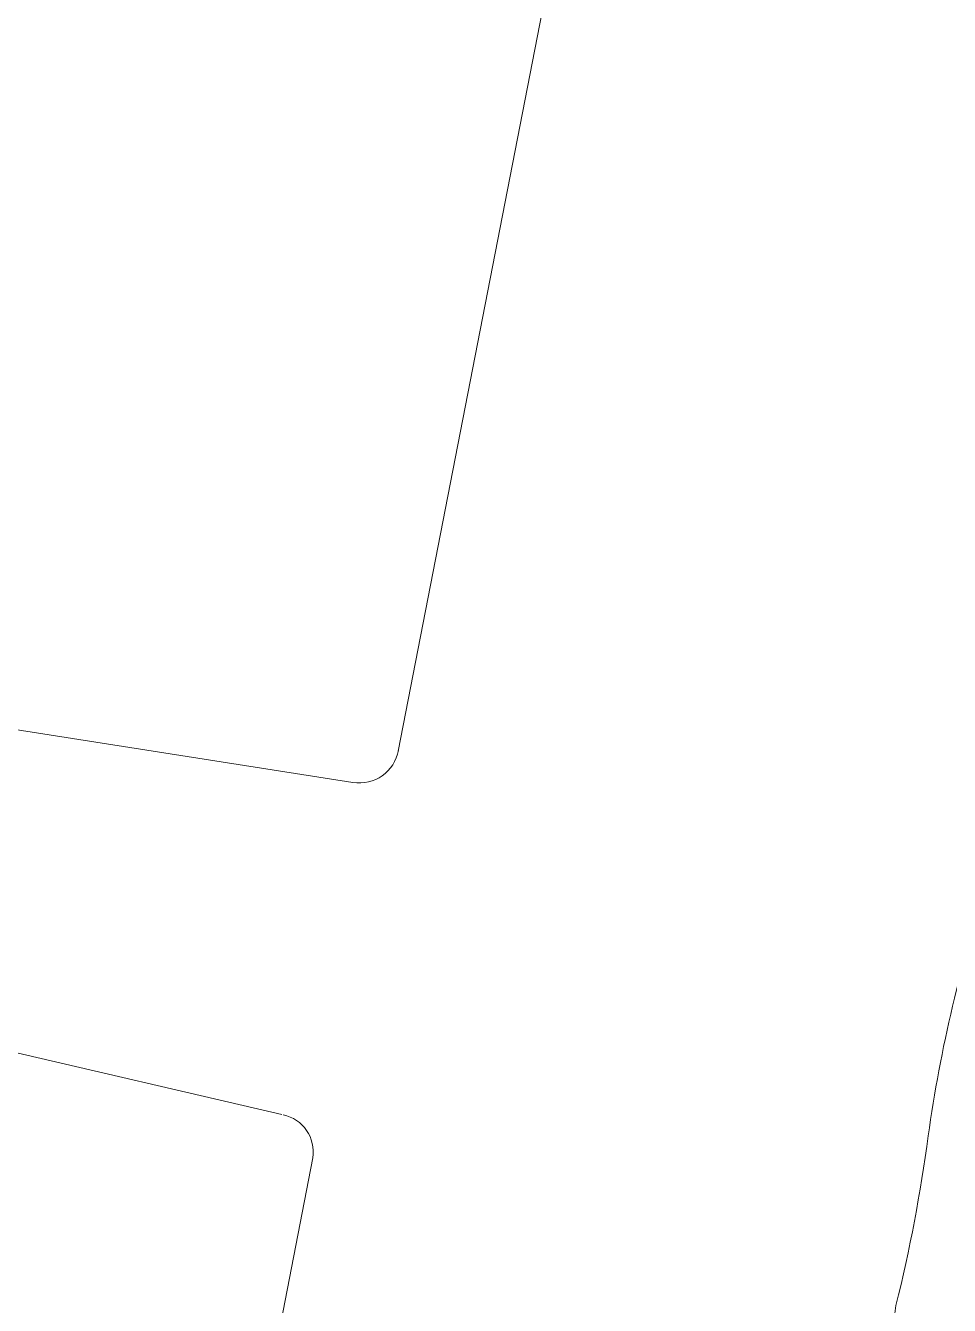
# Model space of a CAD drawing. Header units: inches. Extents: x -2078 to 106214, y -964 to 6385.
# Drawn here: x 37146.87 to 37162.5, y 3845.58 to 3867.25 of the extents above; entities that cross this region are included whole.
import ezdxf

# ---------------------------------------------------------------- set-up
doc = ezdxf.new("R2010")
doc.units = ezdxf.units.IN
doc.header["$MEASUREMENT"] = 0
doc.layers.add('16_dwg _2_', color=8, linetype='Continuous', lineweight=9)
doc.layers.add('A-HATCH', color=9, linetype='Continuous')

# ---------------------------------------------------------------- blocks, each defined once
blk = doc.blocks.new('16_dwg _2_-1561311-3-1st Floor - Auditorium')
at = {"color": 254, "lineweight": 9}
for p, q in [((176994.892, 507979.952), (177009.948, 507979.952)), ((176993.897, 507970.36), (176994.223, 507979.299)), ((177010.895, 507970.36), (177010.569, 507979.299))]:
    blk.add_line(p, q, dxfattribs=at)
for centre, radius, start, end in [((176994.899, 507979.276), 0.676, 89.3877, 178.035), ((177009.925, 507979.31), 0.643, 0.8358, 87.9819), ((177001.35, 507928.42), 27.375, 87.1699, 93.2844), ((177004.059, 507929.847), 25.95, 86.5476, 92.9981), ((177006.885, 507979.015), 23.299, 266.8913, 277.9044)]:
    blk.add_arc(centre, radius, start, end, dxfattribs=at)
blk = doc.blocks.new('W3RFVW29R')
at = {"layer": '16_dwg _2_', "color": 250, "extrusion": (0, 0, -1), "zscale": -1, "rotation": 100.9999999999999}
for p in [(523911.853, -72993.636), (523916.173, -73015.302), (523881.173, -73015.302)]:
    blk.add_blockref('16_dwg _2_-1561311-3-1st Floor - Auditorium', p, dxfattribs=at)

msp = doc.modelspace()

# ---------------------------------------------------------------- block references
at = {"layer": 'A-HATCH'}
msp.add_blockref('W3RFVW29R', (28645.88, 32.751), dxfattribs=at)

doc.saveas('drawing.dxf')
